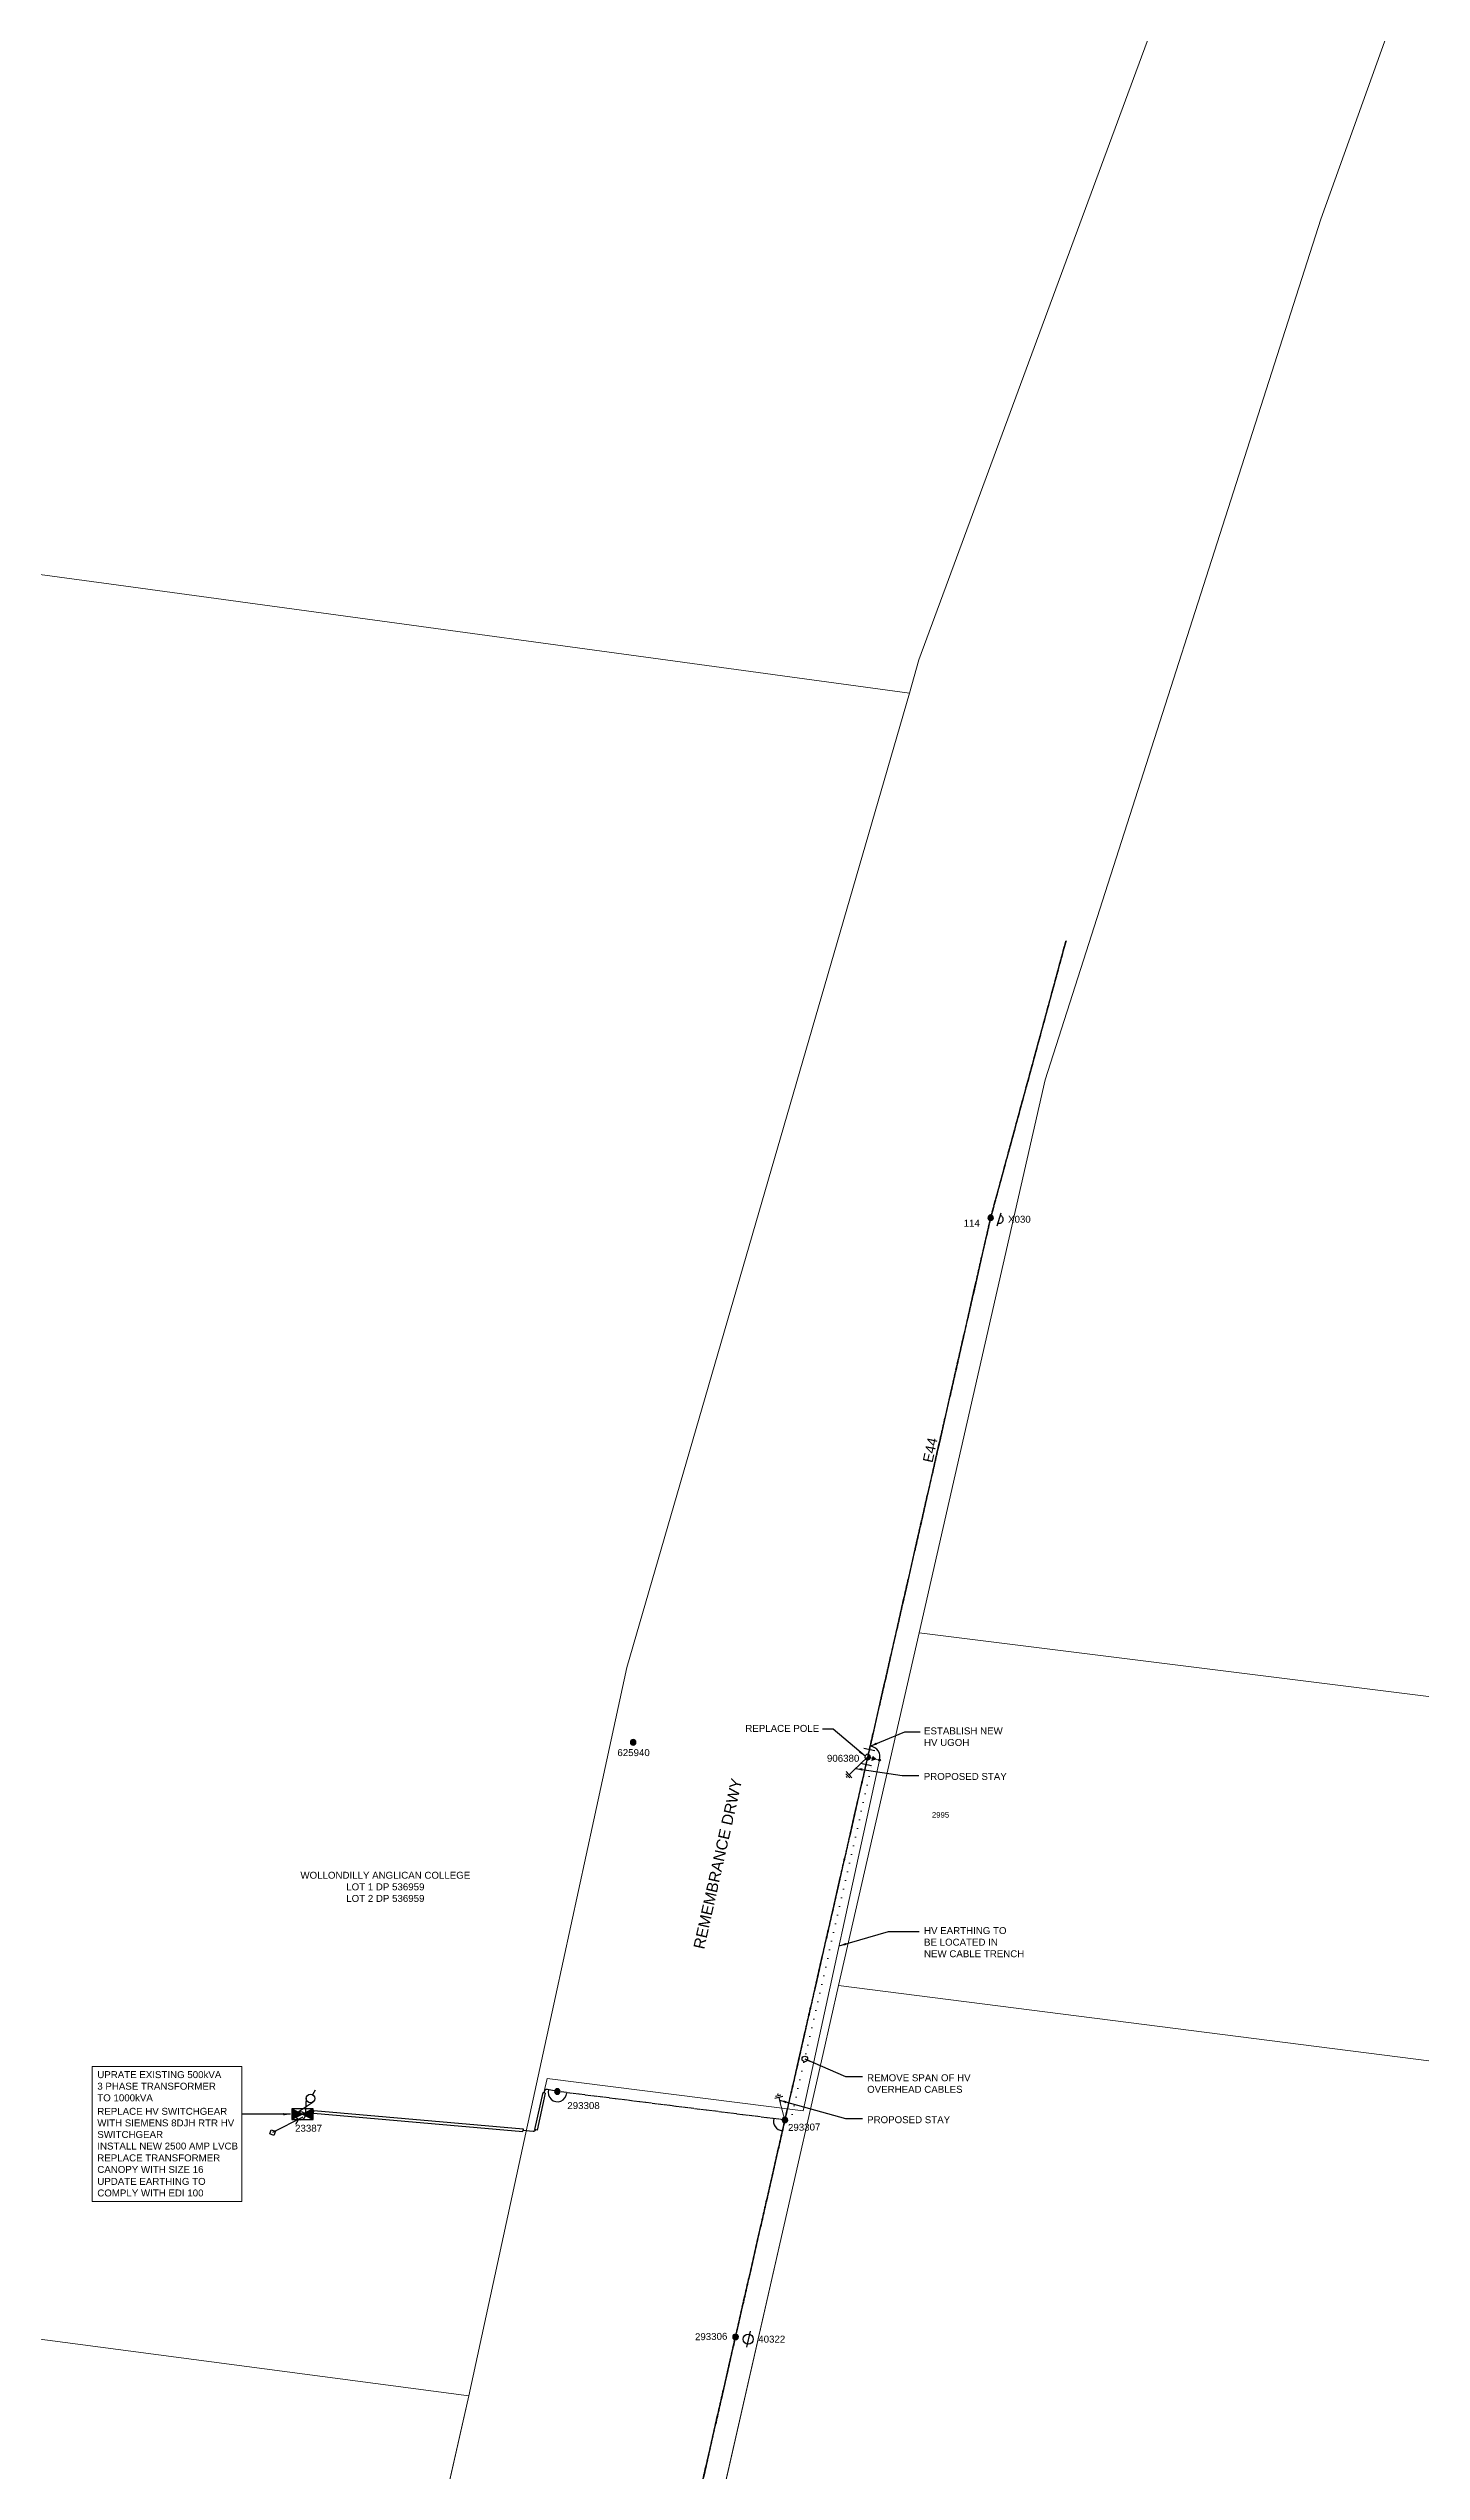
# Model space of a CAD drawing. Header units: metres. Extents: x 275294 to 277468, y 6206436 to 6207766.
# Drawn here: x 276597 to 276844.1, y 6207100.7 to 6207536.7 of the extents above; entities that cross this region are included whole.
import ezdxf
from ezdxf.enums import TextEntityAlignment as Align

# ---------------------------------------------------------------- set-up
doc = ezdxf.new("R2010")
doc.units = ezdxf.units.M
for name, pattern in [('Cable Exist OH', [1, 1, 0]), ('Cable Exist UG', [8.2, 4, -1.2, 1.8, -1.2]), ('Cable New OH', [6, 4, -2]), ('DOTX2', [0.5, 0, -0.5])]:
    doc.linetypes.add(name, pattern=pattern)
doc.layers.get('0').update_dxf_attribs({"color": 6})
doc.layers.add('Cadastre Land Parcels_SP_EXT', color=9, linetype='Continuous', lineweight=5)
doc.layers.add('Cadastre Roads_SP_EXT', color=9, linetype='Continuous', lineweight=5)
for name, color, linetype in [('Duct_SP_EXT', 7, 'Continuous'), ('Equip_LV_EXT', 7, 'Continuous'), ('Equip_LV_NEW', 2, 'Continuous'), ('Equip_SP_HV_EXT', 7, 'Continuous'), ('Equip_SP_HV_NEW', 2, 'Continuous'), ('Features_DEL', 1, 'Continuous'), ('Mains_HV_EXT', 7, 'Continuous'), ('Mains_LV_EXT', 7, 'Continuous'), ('NOTE 1TO1000_new', 7, 'Continuous'), ('NOTE 1TO500_NEW', 7, 'Continuous'), ('Notes', 7, 'Continuous'), ('Services_SP_EXT', 7, 'Continuous'), ('Sub_SP_EXT', 7, 'Continuous'), ('SupportsOH_SP_TR_HV_LV_SL_EXT', 7, 'Continuous'), ('SupportsOH_SP_TR_HV_LV_SL_NEW', 2, 'Continuous'), ('Trench_SP_EXT', 7, 'Continuous'), ('Trench_SP_NEW', 2, 'Continuous')]:
    doc.layers.add(name, color=color, linetype=linetype)
doc.styles.add('HVSW_LABEL', font='arial.ttf')
doc.styles.add('POLE_LABEL', font='arial.ttf')
doc.styles.add('ROMANS', font='romans.shx')
doc.styles.get("Standard").update_dxf_attribs({"font": 'arial.ttf'})
doc.linetypes.add('IE Trench HV', pattern='A,7,-0.2,["/",Standard,S=3,R=0,X=0.6,Y=-1.4],-2.5', length=9.7)
doc.dimstyles.get("Standard").update_dxf_attribs({"dimtxt": 0.18, "dimasz": 0.18, "dimexe": 0.18, "dimexo": 0.0625, "dimgap": 0.09, "dimtad": 0, "dimtih": 1, "dimtoh": 1, "dimdec": 4, "dimzin": 0, "dimdsep": 46, "dimtxsty": 'Standard', "dimcen": 0.09, "dimadec": 0, "dimazin": 0, "dimtfac": 1, "dimtdec": 4, "dimtofl": 0, "dimtmove": 0, "dimatfit": 3, "dimfxl": 1, "dimtolj": 1, "dimtzin": 0, "dimarcsym": 0})
doc.dimstyles.new('STD100', dxfattribs={"dimscale": 100, "dimtxt": 2.5, "dimasz": 2.5, "dimexe": 1, "dimexo": 1, "dimgap": 1, "dimtad": 1, "dimdsep": 46, "dimtxsty": 'ROMANS', "dimblk": 'OBLIQUE', "dimcen": 0, "dimdle": 1, "dimclrd": 256, "dimclrt": 256, "dimadec": 0, "dimazin": 0, "dimtfac": 1, "dimtmove": 0, "dimatfit": 3, "dimfxl": 1, "dimarcsym": 1})

# ---------------------------------------------------------------- blocks, each defined once
blk = doc.blocks.new('SUB_PADMOUNT_EXT')
for points in [[(0, 0), (-3.84, 1.92), (-3.84, -1.92)], [(0, 0), (3.84, 1.92), (3.84, -1.92)]]:
    blk.add_hatch(color=256).paths.add_polyline_path(points)
for p, q in [((3.84, 1.92), (-3.84, -1.92)), ((-3.84, 1.92), (3.84, -1.92))]:
    blk.add_line(p, q)
blk.add_lwpolyline([(-3.84, -1.92), (3.84, -1.92), (3.84, 1.92), (-3.84, 1.92)], close=True)
for tag, height, flags, p in [('STREET_CODE', 0.2, 9, (1.5, 0)), ('ASSET_NUM', 2.5, 8, (2, 2)), ('CONSTRUCTED_VOLTAGE', 0.2, 9, (1.5, -0.2)), ('OPERATING_VOLTAGE', 0.2, 9, (1.5, -0.6)), ('ORIENTATION', 0.2, 9, (1.5, -0.8)), ('OWNED_BY', 0.2, 9, (1.5, -1)), ('OPERATED_BY', 0.2, 9, (1.5, -1.2)), ('SECONDARY_VOLTAGE', 0.2, 9, (1.5, -1.6)), ('STATE', 0.2, 9, (1.5, -1.8)), ('SUBSTATION_TYPE', 0.2, 9, (1.5, -2.2)), ('STREETNAME', 0.2, 9, (1.5, -3)), ('SUBURB', 0.2, 9, (1.5, -3.2)), ('Z', 0.2, 1, (1.5, -3.6)), ('NO_PHASES', 0.2, 9, (1.5, -0.4)), ('MAINTAINED_BY', 0.2, 9, (1.5, -1.4)), ('PARENT', 0.2, 9, (1.5, -2)), ('USAGE', 0.2, 9, (1.5, -2.4)), ('LEGEND', 0.2, 9, (1.5, -2.6)), ('LOCATION', 0.2, 9, (1.5, -2.8)), ('NOTES', 0.2, 9, (1.5, -3.4))]:
    blk.add_attdef(tag, text='', height=height, dxfattribs=dict(flags=flags)).set_placement(p, align=Align.MIDDLE_LEFT)
blk = doc.blocks.new('CCP_EXT')
blk.add_lwpolyline([(-0.57, 0), (0, 0.57), (0.57, 0), (0, -0.57), (-0.57, 0)])
at = {"flags": 1}
blk.add_attdef('Z', (0, 0), '', height=0.2, dxfattribs=at)
at = {"flags": 9}
for tag, p in [('CCP_TYPE', (0, 0)), ('CONSTRUCTED_VOLTAGE', (0, -0.2)), ('OPERATING_VOLTAGE', (0, -0.6)), ('ORIENTATION', (0, -0.8)), ('OWNED_BY', (0, -1)), ('STATE', (0, -1.8)), ('NO_PHASES', (0, -0.4)), ('USAGE', (0, -1.2)), ('LEGEND', (0, -1.4)), ('LIFE_SUPPORT', (0, -1.6)), ('NOTES', (0, -2))]:
    blk.add_attdef(tag, text='', height=0.2, dxfattribs=at).set_placement(p, align=Align.MIDDLE_LEFT)
blk = doc.blocks.new('POLE_EXT')
blk.add_hatch(color=256).paths.add_polyline_path([(-1, 0, 1), (1, 0, 1)])
blk.add_lwpolyline([(-1, 0, 1), (1, 0, 1)], format="xyb", close=True)
for tag, height, flags, p in [('pNumber', 2.5, 8, (-17.84, 2.07)), ('OWNED_BY', 0.2, 9, (1.35, -0.4)), ('SPECIAL_USE', 0.2, 9, (1.35, -0.8)), ('STATE', 0.2, 9, (1.35, -1)), ('cLV', 0.2, 9, (1.35, -1.4)), ('hDepth', 0.2, 9, (1.35, -1.6)), ('hDia', 0.2, 9, (1.35, -1.8)), ('cHV', 0.2, 9, (1.35, -2)), ('cLinedev', 0.2, 9, (1.35, -3.4)), ('pExisting', 0.2, 9, (1.35, -3.8)), ('pFooting', 0.2, 9, (1.35, -4.4)), ('pNew', 0.2, 9, (1.35, -4.6)), ('pRelocate', 0.2, 9, (1.35, -5)), ('pRemove', 0.2, 9, (1.35, -5.2)), ('pReplace', 0.2, 9, (1.35, -5.4)), ('pStay', 0.2, 9, (1.35, -5.6)), ('pType', 0.2, 9, (1.35, -5.8)), ('cspan', 0.2, 9, (1.35, -6)), ('STREETNAME', 0.2, 9, (1.35, -6.2)), ('SUBURB', 0.2, 9, (1.35, -6.4)), ('OPERATED_BY', 0.2, 9, (1.36, -7.01)), ('PARENT', 0.2, 9, (1.35, -0.6)), ('USAGE', 0.2, 9, (1.35, -1.2)), ('LBRACKET', 0.2, 9, (1.35, -2.2)), ('LExisting', 0.2, 9, (1.35, -2.4)), ('LANTNUMBER', 0.2, 9, (1.35, -2.6)), ('LOther', 0.2, 9, (1.35, -2.8)), ('LRemove', 0.2, 9, (1.35, -3)), ('LEGEND', 0.2, 9, (1.35, -3.2)), ('LOCATION', 0.2, 9, (1.35, -3.6)), ('PFNUMBER', 0.2, 9, (1.35, -4)), ('NEWPFNUMBER', 0.2, 9, (1.35, -4.2)), ('NOTES', 0.2, 9, (1.35, -6.6)), ('MAINTAINED_BY', 0.2, 9, (1.36, -6.81))]:
    blk.add_attdef(tag, text='', height=height, dxfattribs=dict(flags=flags)).set_placement(p, align=Align.MIDDLE_LEFT)
at = {"style": 'POLE_LABEL'}
for tag, height, flags, p in [('STRUCTURE_PLANT_NUMBER', 0.2, 9, (1.35, 0.03)), ('ASSET_NUM', 2.5, 8, (2, 2)), ('STREET_CODE', 0.2, 9, (1.35, -0.2))]:
    blk.add_attdef(tag, text='', height=height, dxfattribs=dict(at, flags=flags)).set_placement(p, align=Align.MIDDLE_LEFT)
at = {"flags": 1}
blk.add_attdef('Z', (1.35, -7.33), '', height=0.2, dxfattribs=at)
blk = doc.blocks.new('LV_UG_DFUSE_CLOSED_EXT')
for points in [[(1, 0), (0, 0)], [(5.04, 0.73), (2.16, -0.72)], [(5.05, -0.71), (2.16, 0.72)], [(6.2, 0.01), (7.2, 0.01)]]:
    blk.add_lwpolyline(points)
for centre in [(1.8, 0), (5.4, 0.01)]:
    blk.add_circle(centre, 0.8)
at = {"flags": 9}
for tag, p in [('ACTUAL_STATUS', (0, 0)), ('CONSTRUCTED_VOLTAGE', (0, -0.2)), ('OPERATING_VOLTAGE', (0, -0.6)), ('ORIENTATION', (0, -0.8)), ('STATE', (0, -1)), ('SWITCH_TYPE', (0, -1.2)), ('NO_PHASES', (0, -0.4)), ('USAGE', (0, -1.4)), ('NOTES', (0, -1.6))]:
    blk.add_attdef(tag, text='', height=0.2, dxfattribs=at).set_placement(p, align=Align.MIDDLE_LEFT)
at = {"flags": 1}
blk.add_attdef('Z', (0, 0), '', height=0.2, dxfattribs=at)
blk = doc.blocks.new('HV_USL_CLOSED_EXT')
blk.add_line((2.4, 5.5), (-2.4, 5.5))
blk.add_lwpolyline([(1.44, 5.5, 0.414214), (0, 6.94, 0.414214), (-1.44, 5.5)], format="xyb")
for tag, height, flags, p in [('STREET_CODE', 0.2, 9, (1.5, 0)), ('ASSET_NUM', 2.5, 8, (2, 2)), ('ACTUAL_STATUS', 0.2, 9, (1.5, -0.2)), ('CONSTRUCTED_VOLTAGE', 0.2, 9, (1.5, -0.4)), ('OPERATING_VOLTAGE', 0.2, 9, (1.5, -0.8)), ('ORIENTATION', 0.2, 9, (1.5, -1)), ('OWNED_BY', 0.2, 9, (1.5, -1.2)), ('OPERATED_BY', 0.2, 9, (1.5, -1.4)), ('STATE', 0.2, 9, (1.5, -1.8)), ('SWITCH_TYPE', 0.2, 9, (1.5, -2)), ('STREETNAME', 0.2, 9, (1.5, -2.8)), ('SUBURB', 0.2, 9, (1.5, -3)), ('Z', 0.2, 1, (1.5, -3.6)), ('NO_PHASES', 0.2, 9, (1.5, -0.6)), ('MAINTAINED_BY', 0.2, 9, (1.5, -1.6)), ('USAGE', 0.2, 9, (1.5, -2.2)), ('LEGEND', 0.2, 9, (1.5, -2.4)), ('LOCATION', 0.2, 9, (1.5, -2.6)), ('NOTES', 0.2, 9, (1.5, -3.2)), ('LABEL_ALIGNMENT', 0.2, 9, (1.5, -3.4))]:
    blk.add_attdef(tag, text='', height=height, dxfattribs=dict(flags=flags)).set_placement(p, align=Align.MIDDLE_LEFT)
blk = doc.blocks.new('HV_ABS_CLOSED_EXT')
blk.add_line((-3, 6.87), (3, 6.87))
blk.add_circle((0, 6.87), 1.8)
at = {"flags": 1}
blk.add_attdef('Z', (0, 0), '', height=0.2, dxfattribs=at)
at = {"style": 'HVSW_LABEL'}
for tag, height, flags, p in [('ASSET_NUM', 3.5, 8, (2, 2)), ('STREET_CODE', 0.2, 9, (0, -0.2))]:
    blk.add_attdef(tag, text='', height=height, dxfattribs=dict(at, flags=flags)).set_placement(p, align=Align.MIDDLE_LEFT)
at = {"flags": 9}
for tag, p in [('ACTUAL_STATUS', (0, -0.4)), ('CONSTRUCTED_VOLTAGE', (0, -0.6)), ('OPERATING_VOLTAGE', (0, -1)), ('ORIENTATION', (0, -1.2)), ('OWNED_BY', (0, -1.4)), ('STATE', (0, -1.6)), ('SWITCH_TYPE', (0, -1.8)), ('STREETNAME', (0, -2.6)), ('SUBURB', (0, -2.8)), ('NO_PHASES', (0, -0.8)), ('USAGE', (0, -2)), ('LEGEND', (0, -2.2)), ('LOCATION', (0, -2.4)), ('NOTES', (0, -3))]:
    blk.add_attdef(tag, text='', height=0.2, dxfattribs=at).set_placement(p, align=Align.MIDDLE_LEFT)
blk = doc.blocks.new('End Shackle_EXT')
blk.add_line((1.81, -1), (1.81, 1))
at = {"flags": 1}
blk.add_attdef('Z', (0, 0), '', height=0.2, dxfattribs=at)
at = {"flags": 9}
for tag, p in [('CONNECTOR_TYPE', (0, 0)), ('CONSTRUCTED_VOLTAGE', (0, -0.2)), ('OPERATING_VOLTAGE', (0, -0.6)), ('ORIENTATION', (0, -0.8)), ('OWNED_BY', (0, -1)), ('STATE', (0, -1.2)), ('NO_PHASES', (0, -0.4)), ('USAGE', (0, -1.4)), ('NOTES', (0, -1.6))]:
    blk.add_attdef(tag, text='', height=0.2, dxfattribs=at).set_placement(p, align=Align.MIDDLE_LEFT)
blk = doc.blocks.new('_Oblique')
at = {"color": 0, "linetype": 'ByBlock', "lineweight": -2}
blk.add_line((-0.5, -0.5), (0.5, 0.5), dxfattribs=at)
blk = doc.blocks.new('POLE_REPLACE_NEW')
h = blk.add_hatch(color=256)
edge = h.paths.add_edge_path()
edge.add_arc((0, 0), 1, 270, 450)
edge.add_line((0, 1), (0, -1))
blk.add_lwpolyline([(0, 1), (0, -1)])
at = {"lineweight": -3}
blk.add_arc((0, 0), 1, 90, 270, dxfattribs=at)
blk.add_arc((0, 0), 1, 270, 90)
at = {"style": 'POLE_LABEL', "flags": 9}
blk.add_attdef('STRUCTURE_PLANT_NUMBER', text='', height=0.2, dxfattribs=at).set_placement((1.5, 0.24), align=Align.MIDDLE_LEFT)
for tag, height, flags, p in [('STREET_CODE', 0.2, 9, (1.5, 0)), ('ASSET_NUM', 2.5, 8, (2, 2)), ('OWNED_BY', 0.2, 9, (1.5, -0.2)), ('SPECIAL_USE', 0.2, 9, (1.5, -0.6)), ('STATE', 0.2, 9, (1.5, -0.8)), ('cLV', 0.2, 9, (1.5, -1.2)), ('cHV', 0.2, 9, (1.5, -1.8)), ('cLinedev', 0.2, 9, (1.5, -3.2)), ('cspan', 0.2, 9, (1.5, -5.6)), ('SUBURB', 0.2, 9, (1.5, -5.8)), ('STREETNAME', 0.2, 9, (1.5, -6)), ('OPERATED_BY', 0.2, 9, (1.5, -6.6)), ('Z', 0.2, 1, (1.5, -7)), ('PARENT', 0.2, 9, (1.5, -0.4)), ('USAGE', 0.2, 9, (1.5, -1)), ('hDepth', 0.2, 9, (1.5, -1.4)), ('hDia', 0.2, 9, (1.5, -1.6)), ('LBRACKET', 0.2, 9, (1.5, -2)), ('LExisting', 0.2, 9, (1.5, -2.2)), ('LANTNUMBER', 0.2, 9, (1.5, -2.4)), ('LOther', 0.2, 9, (1.5, -2.6)), ('LRemove', 0.2, 9, (1.5, -2.8)), ('LEGEND', 0.2, 9, (1.5, -3)), ('pExisting', 0.2, 9, (1.5, -3.4)), ('PFNUMBER', 0.2, 9, (1.5, -3.6)), ('NEWPFNUMBER', 0.2, 9, (1.5, -3.8)), ('pFooting', 0.2, 9, (1.5, -4)), ('pNew', 0.2, 9, (1.5, -4.2)), ('pNumber', 0.2, 9, (1.5, -4.4)), ('pRelocate', 0.2, 9, (1.5, -4.6)), ('pRemove', 0.2, 9, (1.5, -4.8)), ('pReplace', 0.2, 9, (1.5, -5)), ('pStay', 0.2, 9, (1.5, -5.2)), ('pType', 0.2, 9, (1.5, -5.4)), ('LOCATION', 0.2, 9, (1.5, -6.2)), ('NOTES', 0.2, 9, (1.5, -6.4)), ('MAINTAINED_BY', 0.2, 9, (1.5, -6.8))]:
    blk.add_attdef(tag, text='', height=height, dxfattribs=dict(flags=flags)).set_placement(p, align=Align.MIDDLE_LEFT)
blk = doc.blocks.new('Earth')
at = {"color": 2}
for p, q in [((0, -2.04), (0, 0)), ((-1.5, -2.04), (1.5, -2.04)), ((-1, -2.64), (1, -2.64)), ((-0.25, -3.24), (0.25, -3.24))]:
    blk.add_line(p, q, dxfattribs=at)

msp = doc.modelspace()

# ---------------------------------------------------------------- hatches: boundary and pattern name
at = {"layer": 'Equip_LV_NEW'}
h = msp.add_hatch(color=256, dxfattribs=at)
edge = h.paths.add_edge_path()
edge.add_arc((276746.57, 6207228.74), 0.165, 129.9616, 489.9616, ccw=False)
at = {"layer": 'Equip_SP_HV_NEW', "linetype": 'Cable New OH', "lineweight": 0}
h = msp.add_hatch(color=256, dxfattribs=at)
h.dxf.hatch_style = 1
h.paths.add_polyline_path([(276745.37, 6207229.4), (276745.21, 6207228.67), (276745.92, 6207228.89)])

# ---------------------------------------------------------------- linework, layer by layer
at = {"layer": 'Cadastre Land Parcels_SP_EXT', "linetype": 'Continuous'}
msp.add_line((276688.25, 6207186.22), (276681.73, 6207156.16), dxfattribs=at)
for points in [[(277461.87, 6207687.92), (276919.77, 6207765.7), (276924.34, 6207742.56), (276927.7, 6207749.82), (276939.05, 6207744.56), (276935.68, 6207737.31), (276924.34, 6207742.56), (276919.77, 6207765.7), (276875.41, 6207643.18), (276852.97, 6207581.19), (276839.47, 6207543.45), (276825.99, 6207506.04), (276776.38, 6207351.16), (276753.69, 6207251.65), (276948.07, 6207227.34), (277056.6, 6207213.76), (277047.37, 6207148.82), (276949.34, 6207161.35), (276739.22, 6207188.18), (276736.43, 6207175.93), (276729.4, 6207145.08), (276670.62, 6206887.26)], [(276688.25, 6207186.22), (276688.25, 6207186.22), (276695.16, 6207218.01), (276701.11, 6207245.39), (276751.96, 6207420.73), (276606.99, 6207440.54), (275945.65, 6207530.09)], [(275468.47, 6207273.39), (276672.64, 6207114.33), (276681.73, 6207156.16)]]:
    msp.add_lwpolyline(points, dxfattribs=at)
for points in [[(276617.52, 6206870.58), (276328.43, 6206911.18), (276354.16, 6207028.84), (276644.21, 6206988.61), (276672.64, 6207114.33), (275468.47, 6207273.39), (275433.46, 6207010.41), (276612.56, 6206849.31), (276617.52, 6206870.58)], [(276739.22, 6207188.17), (276949.34, 6207161.35), (277047.37, 6207148.82), (277056.6, 6207213.76), (276948.07, 6207227.34), (276753.69, 6207251.65), (276739.22, 6207188.17)]]:
    msp.add_lwpolyline(points, close=True, dxfattribs=at)
at = {"layer": 'Cadastre Roads_SP_EXT', "linetype": 'Continuous'}
for p, q in [((276801.59, 6207556.52), (276753.65, 6207426.73)), ((276825.98, 6207506.03), (276839.47, 6207543.45)), ((276776.38, 6207351.16), (276825.98, 6207506.03)), ((276753.65, 6207426.73), (276751.96, 6207420.73)), ((276751.96, 6207420.73), (276701.11, 6207245.39)), ((276753.69, 6207251.65), (276776.38, 6207351.16)), ((276739.22, 6207188.17), (276753.69, 6207251.65)), ((276701.11, 6207245.39), (276695.16, 6207218.01)), ((276695.16, 6207218.01), (276688.25, 6207186.22)), ((276736.43, 6207175.93), (276739.22, 6207188.17)), ((276681.73, 6207156.16), (276672.64, 6207114.33)), ((276670.62, 6206887.26), (276729.4, 6207145.08)), ((276672.64, 6207114.33), (276644.21, 6206988.61))]:
    msp.add_line(p, q, dxfattribs=at)
at = {"layer": 'Duct_SP_EXT'}
for p, q in [((276685.96, 6207168.93), (276684.51, 6207162.26)), ((276686.43, 6207168.83), (276684.98, 6207162.16)), ((276685.96, 6207168.93), (276686.19, 6207168.88)), ((276686.43, 6207168.83), (276686.19, 6207168.88)), ((276644.69, 6207165.22), (276644.72, 6207165.46)), ((276644.69, 6207165.22), (276682.4, 6207161.93)), ((276644.74, 6207165.7), (276644.72, 6207165.46)), ((276644.74, 6207165.7), (276682.44, 6207162.41)), ((276682.4, 6207161.93), (276682.42, 6207162.17)), ((276682.44, 6207162.41), (276682.42, 6207162.17)), ((276684.51, 6207162.26), (276684.74, 6207162.21)), ((276684.98, 6207162.16), (276684.74, 6207162.21))]:
    msp.add_line(p, q, dxfattribs=at)
at = {"layer": 'Equip_LV_NEW'}
msp.add_circle((276746.57, 6207228.74), 0.165, dxfattribs=at)
msp.add_arc((276744.78, 6207229.34), 1.89, 341.9841, 85.4671, dxfattribs=at)
at = {"layer": 'Equip_SP_HV_NEW', "linetype": 'Cable New OH', "lineweight": 0, "flags": 128}
msp.add_lwpolyline([(276745.37, 6207229.4), (276745.21, 6207228.67), (276745.92, 6207228.89)], close=True, dxfattribs=at)
at = {"layer": 'Features_DEL', "color": 2, "linetype": 'DOTX2', "lineweight": 0, "ltscale": 3}
for p, q in [((276744.47, 6207229.3), (276745.09, 6207227.36)), ((276730.84, 6207164.94), (276745.09, 6207227.36)), ((276729.55, 6207163.97), (276730.84, 6207164.94))]:
    msp.add_line(p, q, dxfattribs=at)
at = {"layer": 'Mains_HV_EXT', "linetype": 'Cable Exist OH'}
for points in [[(276780.15, 6207376.19), (276766.58, 6207326.33)], [(276766.58, 6207326.33), (276729.57, 6207164.04)], [(276729.55, 6207163.97), (276688.6, 6207169.1)], [(276729.57, 6207164.04), (276720.74, 6207125.31)], [(276720.74, 6207125.31), (276709.93, 6207077.93)]]:
    msp.add_lwpolyline(points, dxfattribs=at)
at = {"layer": 'Mains_HV_EXT', "linetype": 'Continuous'}
for points in [[(276687, 6207169.44, 1.133559), (276690.28, 6207168.85)], [(276727.54, 6207164.22, 0.449026), (276729.04, 6207162.04)]]:
    msp.add_lwpolyline(points, format="xyb", dxfattribs=at)
at = {"layer": 'Mains_LV_EXT', "linetype": 'Cable Exist OH'}
for points in [[(276766.58, 6207326.33), (276780.15, 6207376.19)], [(276744.45, 6207229.24), (276766.58, 6207326.33)], [(276720.66, 6207124.97), (276729.56, 6207163.97), (276744.45, 6207229.24)], [(276694.58, 6207010.61), (276709.93, 6207077.93), (276720.66, 6207124.97)]]:
    msp.add_lwpolyline(points, dxfattribs=at)
at = {"layer": 'NOTE 1TO500_NEW', "color": 7, "lineweight": 0}
for p, q in [((276631.79, 6207173.58), (276604.9, 6207173.58)), ((276604.9, 6207173.58), (276604.9, 6207149.32)), ((276631.79, 6207149.32), (276631.79, 6207173.58)), ((276604.9, 6207149.32), (276631.79, 6207149.32))]:
    msp.add_line(p, q, dxfattribs=at)
at = {"layer": 'Notes', "color": 2, "linetype": 'Cable New OH', "lineweight": 0}
for p, q in [((276741.84, 6207226.81), (276744.47, 6207229.3)), ((276728.7, 6207167.04), (276729.66, 6207163.55))]:
    msp.add_line(p, q, dxfattribs=at)
at = {"layer": 'Services_SP_EXT'}
msp.add_lwpolyline([(276642.78, 6207164.46), (276637.34, 6207161.72)], dxfattribs=at)
at = {"layer": 'Trench_SP_EXT', "linetype": 'Cable Exist UG'}
for points in [[(276688.62, 6207169.13), (276686.84, 6207169.47), (276686.84, 6207169.47, 0.481491), (276686.21, 6207168.96), (276686.21, 6207168.96), (276686.2, 6207168.89)], [(276682.34, 6207162.17), (276684.22, 6207161.97), (276684.22, 6207161.97, 0.349446), (276684.74, 6207162.31)]]:
    msp.add_lwpolyline(points, format="xyb", dxfattribs=at)
at = {"layer": 'Trench_SP_NEW', "linetype": 'IE Trench HV', "lineweight": 0}
for points in [[(276746.57, 6207228.74), (276732.86, 6207165.64), (276686.74, 6207171.42), (276686.19, 6207168.88)], [(276744.94, 6207229.12), (276746.57, 6207228.74)]]:
    msp.add_lwpolyline(points, dxfattribs=at)

# ---------------------------------------------------------------- block references
at = {"layer": 'Equip_LV_EXT', "rotation": 60.00000000000014}
msp.add_blockref('LV_UG_DFUSE_CLOSED_EXT', (276641.48, 6207163.16), dxfattribs=at)
at = {"layer": 'Equip_SP_HV_EXT'}
ref = msp.add_blockref('HV_USL_CLOSED_EXT', (276765.48, 6207326.82), dxfattribs=dict(at, xscale=0.5, yscale=0.5, zscale=0.5, rotation=253.6072942253618))
ref.add_attrib('ASSET_NUM', 'X030', dxfattribs={"layer": '0', "height": 1.25}).set_placement((276769.72, 6207325.06), align=Align.BOTTOM_LEFT)
ref = msp.add_blockref('HV_ABS_CLOSED_EXT', (276719.6, 6207125.3), dxfattribs=dict(at, xscale=0.5, yscale=0.5, zscale=0.5, rotation=257.1527257445243))
ref.add_attrib('ASSET_NUM', '40322', dxfattribs={"layer": '0', "height": 1.25, "style": 'HVSW_LABEL'}).set_placement((276724.76, 6207124.54), align=Align.MIDDLE_LEFT)
at = {"layer": 'Mains_LV_EXT'}
for p, rotation in [((276744.55, 6207229.73), 257.1513156592747), ((276744.36, 6207228.84), 77.17287657707728)]:
    msp.add_blockref('End Shackle_EXT', p, dxfattribs=dict(at, rotation=rotation))
at = {"layer": 'Notes', "color": 2, "linetype": 'Cable New OH', "lineweight": 0, "xscale": 0.4999999999999999, "yscale": 0.4999999999999999, "zscale": 0.4999999999999999}
for p, rotation in [((276741.84, 6207226.81), 313.2998260269898), ((276728.7, 6207167.04), 195.1861941344031)]:
    msp.add_blockref('Earth', p, dxfattribs=dict(at, rotation=rotation))
at = {"layer": 'Services_SP_EXT', "rotation": 26.77526853668854}
msp.add_blockref('CCP_EXT', (276637.34, 6207161.72), dxfattribs=at)
at = {"layer": 'Sub_SP_EXT'}
ref = msp.add_blockref('SUB_PADMOUNT_EXT', (276642.73, 6207165.02), dxfattribs=dict(at, xscale=0.5, yscale=0.5, zscale=0.5))
ref.add_attrib('ASSET_NUM', '23387', dxfattribs={"layer": '0', "height": 1.25}).set_placement((276646.25, 6207162.49), align=Align.MIDDLE_RIGHT)
at = {"layer": 'SupportsOH_SP_TR_HV_LV_SL_EXT'}
ref = msp.add_blockref('POLE_EXT', (276766.58, 6207326.33), dxfattribs=dict(at, xscale=0.5, yscale=0.5))
ref.add_attrib('ASSET_NUM', '114', dxfattribs={"layer": '0', "height": 1.25, "style": 'POLE_LABEL'}).set_placement((276761.72, 6207325.98), align=Align.TOP_LEFT)
ref = msp.add_blockref('POLE_EXT', (276702.24, 6207231.93), dxfattribs=dict(at, xscale=0.5, yscale=0.5))
ref.add_attrib('ASSET_NUM', '625940', dxfattribs={"layer": '0', "height": 1.25, "style": 'POLE_LABEL'}).set_placement((276705.23, 6207230.08), align=Align.MIDDLE_RIGHT)
ref = msp.add_blockref('POLE_EXT', (276688.6, 6207169.1), dxfattribs=dict(at, xscale=0.5, yscale=0.5))
ref.add_attrib('ASSET_NUM', '293308', dxfattribs={"layer": '0', "height": 1.25, "style": 'POLE_LABEL'}).set_placement((276696.22, 6207166.57), align=Align.MIDDLE_RIGHT)
ref = msp.add_blockref('POLE_EXT', (276729.55, 6207163.97), dxfattribs=dict(at, xscale=0.5, yscale=0.5))
ref.add_attrib('ASSET_NUM', '293307', dxfattribs={"layer": '0', "height": 1.25, "rotation": 1, "style": 'POLE_LABEL'}).set_placement((276730.11, 6207162.63), align=Align.MIDDLE_LEFT)
ref = msp.add_blockref('POLE_EXT', (276720.67, 6207124.93), dxfattribs=dict(at, xscale=0.5, yscale=0.5))
ref.add_attrib('ASSET_NUM', '293306', dxfattribs={"layer": '0', "height": 1.25, "rotation": 1, "style": 'POLE_LABEL'}).set_placement((276713.37, 6207124.96), align=Align.MIDDLE_LEFT)
at = {"layer": 'SupportsOH_SP_TR_HV_LV_SL_NEW', "color": 7}
ref = msp.add_blockref('POLE_REPLACE_NEW', (276744.45, 6207229.28), dxfattribs=dict(at, xscale=0.5, yscale=0.5, zscale=0.5))
ref.add_attrib('ASSET_NUM', '906380', dxfattribs={"layer": '0', "height": 1.25}).set_placement((276737.12, 6207229.06), align=Align.MIDDLE_LEFT)

# ---------------------------------------------------------------- texts
at = {"layer": 'Cadastre Land Parcels_SP_EXT'}
msp.add_text('2995', height=1, dxfattribs=at).set_placement((276756.01, 6207218.38))
at = {"layer": 'Cadastre Land Parcels_SP_EXT', "linetype": 'Cable New OH', "lineweight": 0, "insert": (276657.64, 6207208.64), "char_height": 1.25, "width": 30.5687, "attachment_point": 2}
msp.add_mtext('WOLLONDILLY ANGLICAN COLLEGE LOT 1 DP 536959\\PLOT 2 DP 536959', dxfattribs=at)
at = {"layer": 'Cadastre Roads_SP_EXT', "linetype": 'Cable New OH', "lineweight": 0, "insert": (276713.05, 6207195.03), "char_height": 2, "width": 39.3938, "attachment_point": 1, "rotation": 77.3312}
msp.add_mtext('REMEMBRANCE DRWY', dxfattribs=at)
at = {"layer": 'Mains_LV_EXT'}
msp.add_text('E44', height=1.8, rotation=77.7203, dxfattribs=at).set_placement((276756.1, 6207282.15))
at = {"layer": 'NOTE 1TO500_NEW', "color": 7, "lineweight": 0, "char_height": 1.25, "width": 64.2938, "attachment_point": 1}
for s, insert in [('REPLACE POLE', (276722.43, 6207235.07)), ('ESTABLISH NEW \\PHV UGOH', (276754.59, 6207234.62)), ('PROPOSED STAY', (276754.54, 6207226.42)), ('HV EARTHING TO \\PBE LOCATED IN \\PNEW CABLE TRENCH', (276754.59, 6207198.68)), ('UPRATE EXISTING 500kVA\\P3 PHASE TRANSFORMER \\PTO 1000kVA', (276605.8, 6207172.76)), ('REMOVE SPAN OF HV  \\POVERHEAD CABLES', (276744.35, 6207172.2)), ('REPLACE HV SWITCHGEAR \\PWITH SIEMENS 8DJH RTR HV\\PSWITCHGEAR  \\PINSTALL NEW 2500 AMP LVCB', (276605.8, 6207166.16)), ('PROPOSED STAY', (276744.35, 6207164.65)), ('REPLACE TRANSFORMER \\PCANOPY WITH SIZE 16', (276605.8, 6207157.78)), ('UPDATE EARTHING TO \\PCOMPLY WITH EDI 100', (276605.8, 6207153.55))]:
    msp.add_mtext(s, dxfattribs=dict(at, insert=insert))

# ---------------------------------------------------------------- leaders
at = {"layer": 'NOTE 1TO1000_new', "lineweight": -3, "ltscale": 0.8}
msp.add_leader([(276733.13, 6207174.96), (276740.44, 6207171.77), (276743.49, 6207171.77)], dimstyle='STD100', override={"dimscale": 10, "dimasz": 0.1, "dimgap": 0.625, "dimtad": 0, "dimldrblk": 'DotBlank'}, dxfattribs=at)
at = {"layer": 'NOTE 1TO500_NEW', "color": 7, "lineweight": 0}
for points in [[(276743.98, 6207229.43), (276738.23, 6207234.33), (276736.29, 6207234.33)], [(276744.91, 6207231.23), (276751.16, 6207233.85), (276753.9, 6207233.85)], [(276742.26, 6207227.21), (276750.63, 6207225.99), (276753.68, 6207225.99)], [(276739.34, 6207195.3), (276748.19, 6207197.91), (276753.69, 6207197.91)], [(276728.57, 6207167.53), (276740.44, 6207164.22), (276743.49, 6207164.22)], [(276640.56, 6207165.01), (276631.79, 6207165.01)]]:
    msp.add_leader(points, dimstyle='Standard', override={"dimscale": 0.5, "dimasz": 2.5, "dimfxl": 1.25, "dimarcsym": 1}, dxfattribs=at)

doc.saveas('drawing.dxf')
